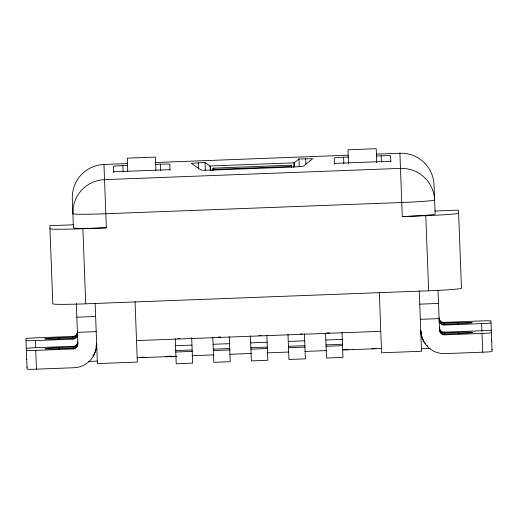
<?xml version="1.0" encoding="UTF-8"?>
<svg xmlns="http://www.w3.org/2000/svg" width="518" height="518" viewBox="0 0 518 518"><rect width="100%" height="100%" fill="white"/><g stroke="black" fill="none" stroke-linecap="round" stroke-linejoin="round"><path stroke-width="0.78" d="M293.732 167.236L294.185 162.814L298.97 158.935L312.717 158.696L303.567 166.116A14.103 0.537 -2.2 0 1 289.51 167.159L215.074 169.988A14.103 0.537 -2.2 0 1 200.984 170.014L191.291 163.312L205.018 162.503L210.081 166.006L210.871 170.383M212.749 170.228L213.086 168.156L291.356 165.177L291.848 167.223M170.008 169.645L113.643 171.788M390.786 161.253L334.421 163.397M103.956 164.471L106.365 227.823A32.906 1.25 -2.2 0 1 73.433 227.829L72.326 198.582A32.906 32.88 -2.2 0 1 103.956 164.471L127.402 163.578M154.895 162.535L348.141 155.193M376.444 154.111L399.89 153.224A32.906 32.88 -2.2 0 1 434.019 184.829L435.133 214.076A32.906 1.25 -2.2 0 1 402.298 216.576L399.89 153.224M113.675 172.604L113.436 166.343A9.402 0.356 -2.2 0 1 122.818 165.631L127.616 165.449M155.601 164.387L160.399 164.2A9.402 0.356 -2.2 0 1 169.807 164.2L170.04 170.461M334.447 164.212L334.214 157.951A9.402 0.356 -2.2 0 1 343.596 157.239L348.387 157.058M376.372 155.996L381.17 155.808A9.402 0.356 -2.2 0 1 390.578 155.808L390.818 162.069M73.323 224.793L49.832 225.686L52.804 303.82A32.906 1.25 -2.2 0 0 85.729 303.82L428.639 290.786A32.906 1.25 -2.2 0 0 461.473 288.286L458.501 210.153L435.016 211.046M49.948 228.716A32.906 1.25 -2.2 0 0 82.88 228.716L106.365 227.823M402.298 216.576L425.783 215.682A32.906 1.25 -2.2 0 0 458.618 213.183M76.832 317.191L95.623 316.479M419.742 304.157L438.526 303.444M77.409 332.342L96.199 331.63M420.318 319.308L439.102 318.596M77.376 331.591A4.701 4.694 -2.2 0 1 72.863 336.46L35.282 337.891A9.402 0.356 -2.2 0 0 25.9 338.604L27.059 369.153A9.402 0.356 -2.2 0 0 36.467 369.153L74.048 367.728A23.504 23.485 -2.2 0 0 96.646 343.363M439.076 317.838A4.701 4.694 -2.2 0 0 443.952 322.358L481.533 320.927A9.402 0.356 -2.2 0 1 490.941 320.927L492.1 351.476A9.402 0.356 -2.2 0 1 482.718 352.195L445.137 353.619A23.504 23.485 -2.2 0 1 420.758 331.041M77.447 333.462A4.701 4.694 -2.2 0 1 72.934 338.332L58.838 338.869A14.103 0.537 -2.2 0 1 44.729 338.869A14.103 0.537 -2.2 0 1 58.799 337.801L72.889 337.263A4.701 4.694 -2.2 0 0 77.409 332.394M439.109 318.641A4.701 4.694 -2.2 0 0 443.984 323.161L458.074 322.623A14.103 0.537 -2.2 0 1 472.189 322.623A14.103 0.537 -2.2 0 1 458.113 323.692L444.023 324.229A4.701 4.694 -2.2 0 1 439.147 319.716M25.978 340.566A9.402 0.356 -2.2 0 0 35.386 340.566L72.96 339.135A4.701 4.694 -2.2 0 0 77.48 334.265M439.18 320.519A4.701 4.694 -2.2 0 0 444.055 325.032L481.63 323.601A9.402 0.356 -2.2 0 0 491.012 322.889M177.609 338.591L179.96 338.5M218.318 337.043L220.668 336.953M259.026 335.496L261.376 335.405M300.524 333.916L302.091 333.857M327.143 332.906L329.487 332.815M136.525 340.598L380.788 331.313M77.752 341.401A4.701 4.694 -2.2 0 1 73.232 346.277L35.651 347.701A9.402 0.356 -2.2 0 0 26.276 348.413M439.452 327.654A4.701 4.694 -2.2 0 0 444.327 332.167L481.902 330.743A9.402 0.356 -2.2 0 1 491.31 330.743M77.823 343.272A4.701 4.694 -2.2 0 1 73.303 348.148L59.214 348.685A14.103 0.537 -2.2 0 1 45.098 348.685A14.103 0.537 -2.2 0 1 59.169 347.61L73.265 347.079A4.701 4.694 -2.2 0 0 77.784 342.204M439.478 328.457A4.701 4.694 -2.2 0 0 444.353 332.97L458.449 332.433A14.103 0.537 -2.2 0 1 472.558 332.433A14.103 0.537 -2.2 0 1 458.488 333.508L444.399 334.045A4.701 4.694 -2.2 0 1 439.523 329.526M26.347 350.382A9.402 0.356 -2.2 0 0 35.755 350.382L73.336 348.951A4.701 4.694 -2.2 0 0 77.855 344.075L76.308 303.464M438.021 290.145L439.549 330.329A4.701 4.694 -2.2 0 0 444.425 334.848L482.005 333.417A9.402 0.356 -2.2 0 0 491.388 332.705M175.524 345.72L191.971 345.092M213.105 344.289L229.545 343.667M250.686 342.864L267.126 342.236M288.267 341.433L304.707 340.812M325.841 340.002L342.281 339.381M175.712 350.589L192.152 349.967M213.293 349.164L229.733 348.536M250.867 347.733L267.314 347.112M288.448 346.309L304.888 345.681M326.029 344.878L342.469 344.25M175.764 352.02L192.21 351.392M213.345 350.589L229.785 349.967M250.926 349.164L267.366 348.536M288.5 347.733L304.947 347.112M326.081 346.302L342.521 345.681M140.294 357.316L144.211 357.167M166.913 356.306L171.613 356.131M343.848 349.579L348.543 349.404M375.945 348.361L372.034 348.51L372.047 348.867M137.179 357.796L176.651 356.293M191.971 355.711L213.746 354.882M229.875 354.273L251.644 353.444M266.971 352.862L288.74 352.033M304.869 351.418L326.644 350.595M342.774 349.98L381.442 348.51M88.707 361.422L97.319 361.098M421.438 348.776L430.05 348.452M165.359 356.721L174.741 356.721M140.294 357.439L146.575 357.439L146.555 357.083M481.63 323.601L481.928 331.429M482.005 333.417L482.718 352.195M458.074 322.623L458.132 324.19M458.449 332.433L458.508 334M443.952 322.358L443.984 323.161M444.023 324.229L444.055 325.032M444.327 332.167L444.353 332.97M444.399 334.045L444.425 334.848M425.783 215.682L428.639 290.786M419.237 290.857L421.529 351.275L381.604 352.79L379.299 292.21M381.17 155.808L381.41 162.069M376.728 162.665L376.197 148.698L348.012 149.767L348.543 163.733M353.244 349.223L353.257 349.579M343.596 157.239L343.829 163.5M342.016 332.342L342.968 357.414L326.528 358.042L325.576 332.964M305.672 158.683L305.879 164.154M298.97 158.935L299.268 166.757M304.435 333.767L305.387 358.844L288.947 359.466L287.995 334.395M294.334 166.725L294.185 162.814L210.081 166.006L210.23 169.917M291.349 167.528L291.258 165.184L289.633 166.505L214.899 169.347L213.176 168.149L213.267 170.5M266.861 335.198L267.812 360.269L251.372 360.897L250.414 335.819M229.28 336.622L230.232 361.7L213.792 362.328L212.84 337.25M205.018 162.503L205.316 170.331M198.316 162.762L198.524 168.24M191.686 337.606L192.651 363.131L176.211 363.753L175.259 338.675M160.399 164.2L160.632 170.461M155.924 170.351L155.419 157.09L127.234 158.158L127.739 171.426M135.036 301.495L137.341 362.076L97.41 363.597L95.118 303.179M122.818 165.631L123.057 171.892M82.88 228.716L85.729 303.82M72.863 336.46L72.889 337.263M72.934 338.332L72.96 339.135M73.232 346.277L73.265 347.079M73.303 348.148L73.336 348.951M58.799 337.801L58.858 339.361M59.169 347.61L59.233 349.177M35.386 340.566L35.651 347.604M35.755 350.382L36.467 369.153M27.014 359.421A9.402 0.356 -2.2 0 1 26.69 359.343M491.699 349.436A9.402 0.356 -2.2 0 1 492.022 349.514M491.724 341.666A9.402 0.356 -2.2 0 1 491.414 341.77M491.329 339.62A9.402 0.356 -2.2 0 1 491.653 339.704M96.484 343.421A23.504 23.485 -2.2 0 1 96.115 346.121M96.562 343.538A23.504 23.485 -2.2 0 1 96.147 346.924M96.626 343.926A23.504 23.485 -2.2 0 1 92.877 356.183M26.988 367.191A9.402 0.356 -2.2 0 1 27.305 367.087M421.199 333.229A23.504 23.485 -2.2 0 1 420.953 331.889M427.745 346.102A23.504 23.485 -2.2 0 1 426.8 345.118M425.492 343.544A23.504 23.485 -2.2 0 1 424.695 342.43M423.97 341.271A23.504 23.485 -2.2 0 1 420.733 330.238M400.466 168.389L104.532 179.636A32.906 32.88 -2.2 0 0 72.902 213.746A32.906 1.25 -2.2 0 0 105.827 213.746L401.761 202.493A32.906 1.25 -2.2 0 0 434.596 200A32.906 32.88 -2.2 0 0 400.466 168.389"/></g></svg>
